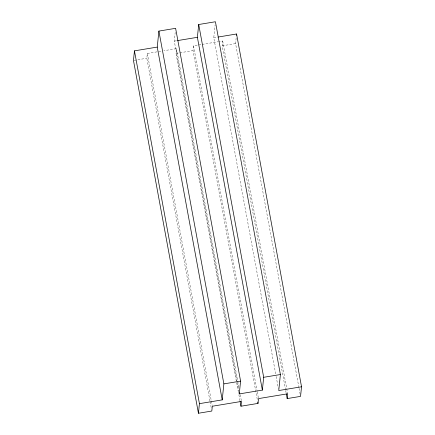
<?xml version="1.0" encoding="UTF-8"?>
<svg xmlns="http://www.w3.org/2000/svg" width="435" height="435" viewBox="0 0 435 435"><rect width="100%" height="100%" fill="white"/><g stroke="black" fill="none" stroke-linecap="round" stroke-linejoin="round"><path stroke-width="0.33" stroke-dasharray="2.17 1.63" d="M209.964 401.021L146.834 58.252L147.329 53.451L161.254 51.151M237.053 381.892L174.294 41.129L175.196 32.369M238.396 392.191L176.006 53.429L176.501 48.628L163.908 50.71M257.264 399.401L193.026 50.618L193.521 45.816L201.481 44.5M275.67 373.839L213.77 37.753L215.08 25.083M285.577 389.907L222.198 45.8L222.698 40.999L218.718 41.657M298.948 387.694L235.574 43.592L236.232 37.187M174.294 41.129L176.931 40.694M213.77 37.753L217.794 37.089M202.139 44.392L218.055 41.765M134.132 60.345L146.834 58.252M176.006 53.429L179.28 52.891M179.932 52.782L193.026 50.618M222.198 45.8L235.574 43.592M299.068 388.363L300.422 395.714M222.698 40.999L287.671 393.789M285.697 390.57L286.192 393.245M276.16 376.514L278.378 388.542M193.521 45.816L257.145 391.261M257.264 391.93L258.499 398.607M176.501 48.628L239.016 388.058M240.245 394.741L241.354 400.755M237.173 382.561L238.652 390.581M238.891 394.86L239.995 400.874M147.329 53.451L212.182 405.572M210.083 401.684L211.318 408.367"/><path stroke-width="0.65" d="M301.537 386.78L278.748 390.543L280.401 374.54L215.423 21.75L198.713 24.512L263.686 377.303L262.365 390.108L239.266 393.92L240.588 381.12L175.615 28.324L158.9 31.086L157.247 47.089L134.453 50.857L133.463 60.46L198.436 413.25L211.807 411.042L212.302 406.241L241.479 401.418L240.985 406.219L257.998 403.408L258.499 398.607L287.671 393.789L287.176 398.59L300.547 396.383L301.537 386.78L236.564 33.99L218.462 36.98M262.365 390.108L197.387 37.312L198.713 24.512M236.433 35.268L236.564 33.99M198.436 413.25L199.426 403.647L134.453 50.857M199.426 403.647L222.22 399.885L223.873 383.882L158.9 31.086M177.589 40.585L197.387 37.312M223.873 383.882L240.588 381.12M263.686 377.303L280.401 374.54M286.312 393.914L287.176 398.59M257.754 402.076L257.998 403.408M239.022 392.582L239.266 393.92M240.12 401.543L240.985 406.219M157.247 47.089L222.22 399.885"/></g></svg>
